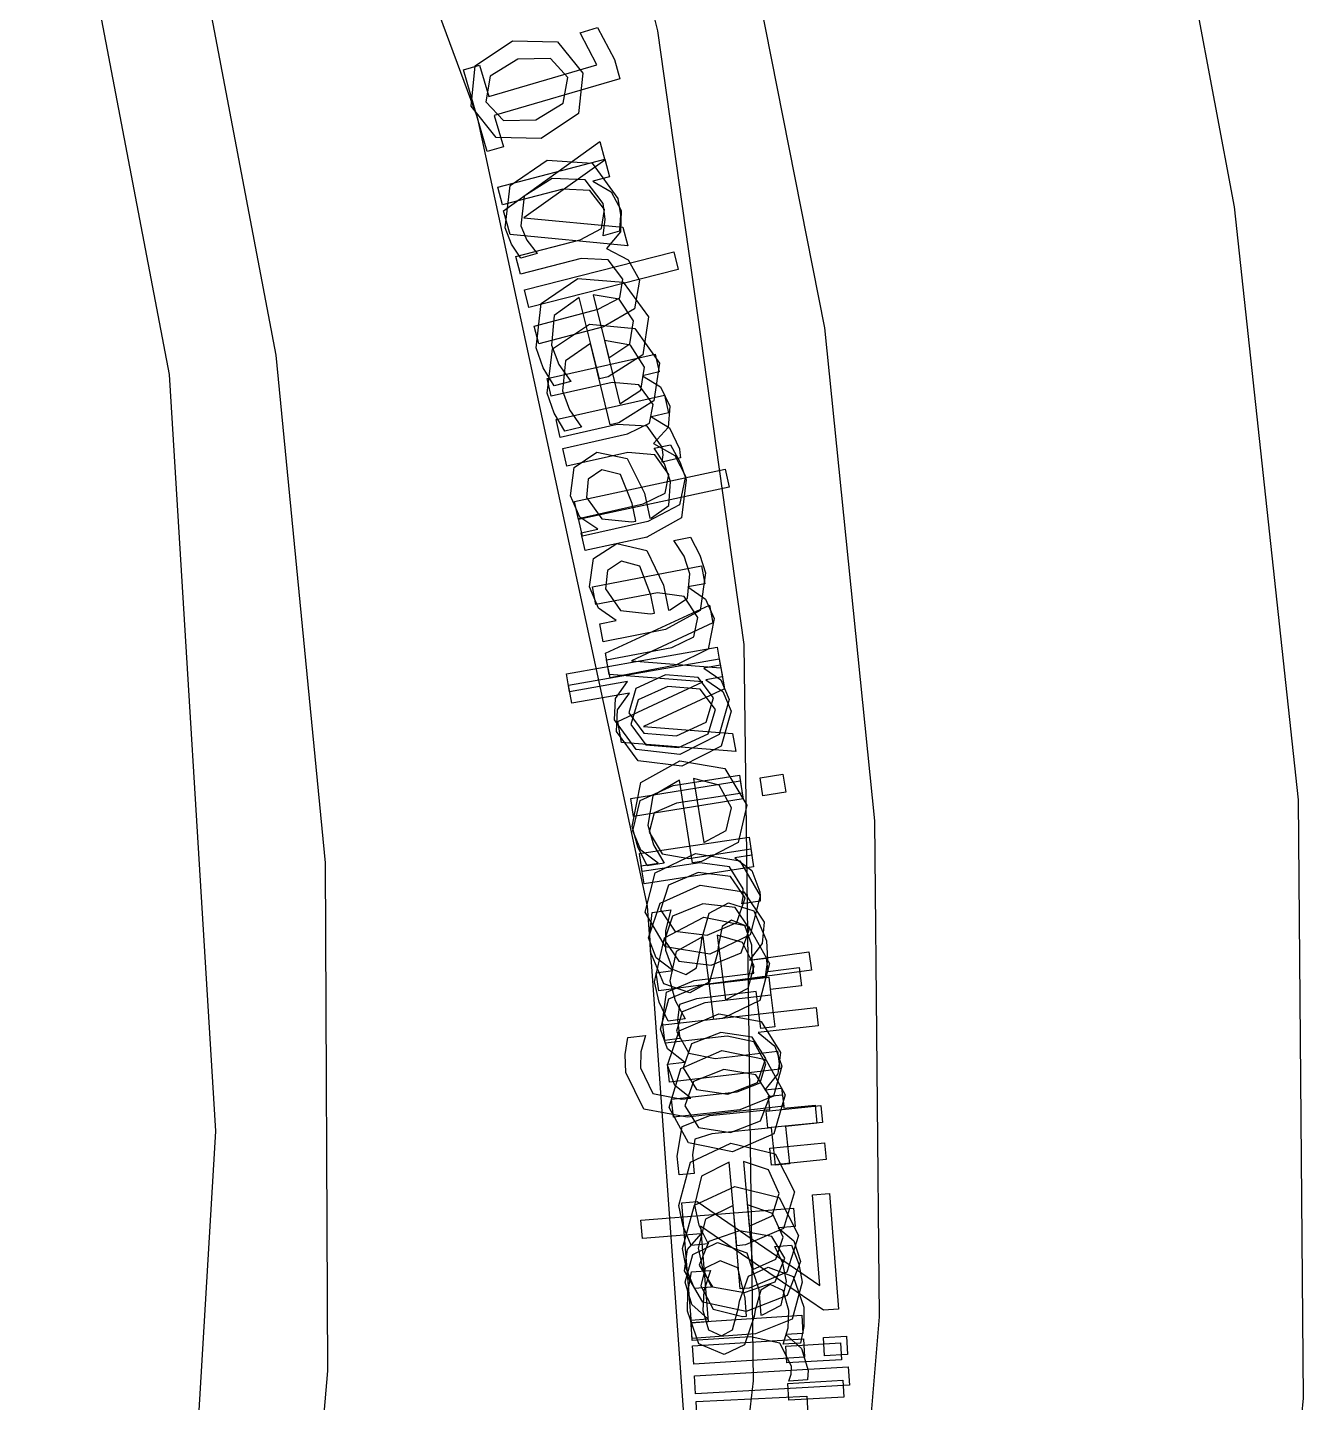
# Model space of a CAD drawing. Extents: x 0.6 to 75.4, y 0.2 to 29.1.
# Drawn here: x 39.76 to 44.77, y 14.28 to 19.69 of the extents above; entities that cross this region are included whole.
import ezdxf

# ---------------------------------------------------------------- set-up
doc = ezdxf.new("R2010")
doc.units = 0

msp = doc.modelspace()

# ---------------------------------------------------------------- linework, layer by layer
at = {"layer": '1mm wire'}
for p, q in [((41.927293, 19.666486), (41.995972, 19.68658)), ((41.993387, 19.540353), (41.927293, 19.666486)), ((41.995972, 19.68658), (42.061848, 19.561194)), ((42.061848, 19.561194), (42.083918, 19.485796)), ((41.46875, 19.520523), (41.5322, 19.5391)), ((41.562696, 19.199524), (41.46875, 19.520523)), ((41.5322, 19.5391), (41.568251, 19.415927)), ((41.568251, 19.415927), (41.993387, 19.540353)), ((42.083918, 19.485796), (41.5901, 19.34127)), ((41.5901, 19.34127), (41.626151, 19.218094)), ((41.626151, 19.218094), (41.562696, 19.199524)), ((41.603593, 19.059541), (42.024993, 19.169788)), ((42.024993, 19.169788), (42.043196, 19.100181)), ((42.043196, 19.100181), (41.977726, 19.08305)), ((41.977726, 19.08305), (42.04978, 19.041197)), ((41.621796, 18.989937), (41.603593, 19.059541)), ((41.85996, 19.052246), (41.621796, 18.989937)), ((41.965203, 19.046404), (41.85996, 19.052246)), ((42.023372, 18.971573), (41.965203, 19.046404)), ((42.04978, 19.041197), (42.088789, 18.967384)), ((42.011349, 18.897676), (42.023372, 18.971573)), ((42.088789, 18.967384), (42.085825, 18.883398)), ((41.927035, 18.852704), (42.011349, 18.897676)), ((42.085825, 18.883398), (42.030603, 18.817897)), ((41.674949, 18.786754), (41.927035, 18.852704)), ((42.0306, 18.8179), (42.115696, 18.773831)), ((42.030603, 18.817897), (42.0306, 18.8179)), ((41.693153, 18.717147), (41.674949, 18.786754)), ((41.93132, 18.779456), (41.693153, 18.717147)), ((42.036938, 18.773727), (41.93132, 18.779456)), ((42.094929, 18.698046), (42.036938, 18.773727)), ((42.115696, 18.773831), (42.16014, 18.694606)), ((42.082709, 18.6249), (42.094929, 18.698046)), ((42.16014, 18.694606), (42.140441, 18.580913)), ((41.998396, 18.579928), (42.082709, 18.6249)), ((41.74631, 18.513978), (41.998396, 18.579928)), ((42.140441, 18.580913), (42.018857, 18.510913)), ((41.764513, 18.444371), (41.74631, 18.513978)), ((42.018857, 18.510913), (41.764513, 18.444371)), ((41.797541, 18.308212), (42.222511, 18.40378)), ((42.222511, 18.40378), (42.238287, 18.333586)), ((42.238287, 18.333586), (42.172267, 18.318741)), ((42.172267, 18.318741), (42.242825, 18.274415)), ((41.813317, 18.238014), (41.797541, 18.308212)), ((42.053499, 18.292029), (41.813317, 18.238014)), ((42.158477, 18.282546), (42.053499, 18.292029)), ((42.214016, 18.205745), (42.158477, 18.282546)), ((42.242825, 18.274415), (42.279252, 18.199296)), ((42.199453, 18.132308), (42.214016, 18.205745)), ((42.279252, 18.199296), (42.273381, 18.115462)), ((42.113632, 18.090285), (42.199453, 18.132308)), ((42.273381, 18.115462), (42.215921, 18.051914)), ((41.859409, 18.033113), (42.113632, 18.090285)), ((42.215921, 18.051914), (42.2159, 18.0519)), ((42.2159, 18.0519), (42.299415, 18.004907)), ((41.875185, 17.962918), (41.859409, 18.033113)), ((42.11537, 18.016933), (41.875185, 17.962918)), ((42.220726, 18.007535), (42.11537, 18.016933)), ((42.276056, 17.929887), (42.220726, 18.007535)), ((42.299415, 18.004907), (42.341088, 17.924189)), ((42.261296, 17.857209), (42.276056, 17.929887)), ((42.341088, 17.924189), (42.317466, 17.811247)), ((42.175475, 17.815189), (42.261296, 17.857209)), ((41.921255, 17.758017), (42.175475, 17.815189)), ((42.317466, 17.811247), (42.193528, 17.745506)), ((41.937031, 17.687823), (41.921255, 17.758017)), ((42.193528, 17.745506), (41.937031, 17.687823)), ((42.026955, 17.228235), (42.4354, 17.4176)), ((42.4354, 17.4176), (42.4481, 17.347174)), ((42.4481, 17.347174), (42.129435, 17.198872)), ((42.041913, 17.145177), (42.026955, 17.228235)), ((42.129435, 17.198872), (42.479752, 17.171497)), ((42.409964, 17.115854), (42.041913, 17.145177)), ((42.479752, 17.171497), (42.49471, 17.088442)), ((42.075218, 16.960307), (42.409964, 17.115854)), ((42.49471, 17.088442), (42.176047, 16.94014)), ((42.090176, 16.877252), (42.075218, 16.960307)), ((42.176047, 16.94014), (42.526361, 16.912764)), ((42.526361, 16.912764), (42.539061, 16.842338)), ((42.539061, 16.842338), (42.090176, 16.877252)), ((42.634152, 16.739202), (42.723628, 16.753539)), ((42.723628, 16.753539), (42.734945, 16.682882)), ((42.126108, 16.657767), (42.5562, 16.7267)), ((42.5562, 16.7267), (42.567517, 16.656043)), ((42.645469, 16.668545), (42.634152, 16.739202)), ((42.137425, 16.587107), (42.126108, 16.657767)), ((42.567517, 16.656043), (42.137425, 16.587107)), ((42.734945, 16.682882), (42.645469, 16.668545)), ((42.160092, 16.441765), (42.590977, 16.505556)), ((42.590977, 16.505556), (42.601504, 16.434385)), ((42.170619, 16.370592), (42.160092, 16.441765)), ((42.601504, 16.434385), (42.534564, 16.424479)), ((42.534564, 16.424479), (42.601256, 16.374986)), ((42.397602, 16.404196), (42.170619, 16.370592)), ((42.514284, 16.388843), (42.397602, 16.404196)), ((42.567195, 16.302319), (42.514284, 16.388843)), ((42.601256, 16.374986), (42.633364, 16.29089)), ((42.5622, 16.2434), (42.568324, 16.27103)), ((42.568324, 16.27103), (42.567195, 16.302319)), ((42.633364, 16.29089), (42.634493, 16.274549)), ((42.634493, 16.274549), (42.634705, 16.254539)), ((42.634705, 16.254539), (42.5622, 16.2434)), ((42.258258, 16.109539), (42.413187, 16.190862)), ((42.413187, 16.190862), (42.58876, 16.155646)), ((42.58876, 16.155646), (42.671344, 16.009116)), ((42.219405, 15.937807), (42.258258, 16.109539)), ((42.410069, 16.115158), (42.303942, 16.056651)), ((42.452489, 15.788884), (42.410069, 16.115158)), ((42.565333, 16.091421), (42.465531, 16.120016)), ((42.465531, 16.120016), (42.498799, 15.867068)), ((42.303942, 16.056651), (42.280094, 15.941386)), ((42.611273, 16.000523), (42.565333, 16.091421)), ((42.587482, 15.911936), (42.611273, 16.000523)), ((42.671344, 16.009116), (42.632939, 15.864113)), ((42.238455, 15.857535), (42.219405, 15.937807)), ((42.280094, 15.941386), (42.300414, 15.863628)), ((42.498799, 15.867068), (42.587482, 15.911936)), ((42.273318, 15.782456), (42.238455, 15.857535)), ((42.300414, 15.863628), (42.340424, 15.791176)), ((42.632939, 15.864113), (42.487219, 15.7934)), ((42.340424, 15.791176), (42.273318, 15.782456)), ((42.4872, 15.7934), (42.452489, 15.788884)), ((42.487219, 15.7934), (42.4872, 15.7934)), ((42.65757, 15.429268), (42.872352, 15.450689)), ((42.664118, 15.363479), (42.65757, 15.429268)), ((42.872352, 15.450689), (42.8789, 15.3849)), ((42.8789, 15.3849), (42.664118, 15.363479)), ((42.672164, 15.282984), (42.886946, 15.304405)), ((42.886946, 15.304405), (42.893491, 15.238616)), ((42.678712, 15.217195), (42.672164, 15.282984)), ((42.893491, 15.238616), (42.678712, 15.217195)), ((42.327066, 15.069093), (42.386773, 15.073834)), ((42.386773, 15.073834), (42.869025, 14.743812)), ((42.840692, 15.100879), (42.9066, 15.1061)), ((42.869025, 14.743812), (42.840692, 15.100879)), ((42.9066, 15.1061), (42.942685, 14.651336)), ((42.364567, 14.596495), (42.327066, 15.069093)), ((42.882981, 14.646595), (42.400726, 14.976617)), ((42.400726, 14.976617), (42.430475, 14.601716)), ((42.942685, 14.651336), (42.882981, 14.646595)), ((42.430475, 14.601716), (42.364567, 14.596495)), ((42.735134, 14.505772), (42.950605, 14.5185)), ((42.739029, 14.439772), (42.735134, 14.505772)), ((42.950605, 14.5185), (42.9545, 14.4525)), ((42.9545, 14.4525), (42.739029, 14.439772)), ((42.743799, 14.359017), (42.95927, 14.371745)), ((42.95927, 14.371745), (42.963164, 14.305745)), ((42.747693, 14.293017), (42.743799, 14.359017)), ((42.963164, 14.305745), (42.747693, 14.293017))]:
    msp.add_line(p, q, dxfattribs=at)
at = {"layer": 'all text'}
for p, q in [((40.416727, 22.313333), (41.523248, 19.334174)), ((41.523248, 19.334174), (42.190375, 16.234904)), ((42.190375, 16.234904), (42.416324, 13.088508))]:
    msp.add_line(p, q, dxfattribs=at)
at = {"layer": 'clean edges'}
for p, q in [((41.652053, 19.06664), (41.797945, 19.166194)), ((41.797945, 19.166194), (41.974989, 19.15372)), ((41.974989, 19.15372), (42.075917, 19.014649)), ((41.817686, 19.093383), (41.708006, 19.023784)), ((41.947124, 19.088557), (41.817686, 19.093383)), ((42.018187, 18.995794), (41.947124, 19.088557)), ((41.633257, 18.899567), (41.652053, 19.06664)), ((41.708006, 19.023784), (41.693867, 18.907938)), ((42.026005, 18.934244), (42.018187, 18.995794)), ((42.075917, 19.014649), (42.086048, 18.950506)), ((42.017933, 18.868802), (42.026005, 18.934244)), ((42.086048, 18.950506), (42.082492, 18.886283)), ((41.65781, 18.835706), (41.633257, 18.899567)), ((41.693867, 18.907938), (41.717799, 18.850763)), ((42.0825, 18.8863), (42.017933, 18.868802)), ((42.082492, 18.886283), (42.0825, 18.8863)), ((41.694349, 18.781136), (41.65781, 18.835706)), ((41.708827, 18.656136), (42.2952, 18.8057)), ((41.717799, 18.850763), (41.758165, 18.798436)), ((42.2952, 18.8057), (42.312895, 18.736361)), ((41.758165, 18.798436), (41.694349, 18.781136)), ((42.312895, 18.736361), (41.726522, 18.586797)), ((41.726522, 18.586797), (41.708827, 18.656136)), ((41.818283, 18.42432), (41.963879, 18.521367)), ((41.963879, 18.521367), (42.142167, 18.50466)), ((42.142167, 18.50466), (42.239593, 18.367551)), ((41.797568, 18.249472), (41.818283, 18.42432)), ((41.968713, 18.445765), (41.869272, 18.376502)), ((42.044953, 18.1257), (41.968713, 18.445765)), ((42.125578, 18.438349), (42.023335, 18.456383)), ((42.023335, 18.456383), (42.082838, 18.208278)), ((42.18075, 18.352742), (42.125578, 18.438349)), ((41.869272, 18.376502), (41.857588, 18.25938)), ((42.166356, 18.262155), (42.18075, 18.352742)), ((42.239593, 18.367551), (42.216536, 18.219331)), ((42.082838, 18.208278), (42.166356, 18.262155)), ((41.824915, 18.171626), (41.797568, 18.249472)), ((41.857588, 18.25938), (41.885898, 18.184165)), ((42.216536, 18.219331), (42.078989, 18.133795)), ((41.867421, 18.100594), (41.824915, 18.171626)), ((41.885898, 18.184165), (41.933249, 18.116285)), ((41.933249, 18.116285), (41.867421, 18.100594)), ((42.079, 18.1338), (42.044953, 18.1257)), ((42.078989, 18.133795), (42.079, 18.1338)), ((42.218146, 18.033497), (42.282781, 18.04741)), ((42.282781, 18.04741), (42.320875, 17.977637)), ((41.903398, 17.95824), (41.993604, 18.017839)), ((41.993604, 18.017839), (42.112273, 17.993258)), ((42.112273, 17.993258), (42.179713, 17.857399)), ((42.258704, 17.97261), (42.218146, 18.033497)), ((41.889315, 17.846209), (41.903398, 17.95824)), ((42.013224, 17.948866), (41.959151, 17.911765)), ((42.086419, 17.930409), (42.013224, 17.948866)), ((42.282749, 17.903395), (42.258704, 17.97261)), ((42.320875, 17.977637), (42.343622, 17.908938)), ((41.959151, 17.911765), (41.951897, 17.840185)), ((42.1311, 17.8171), (42.086419, 17.930409)), ((42.275299, 17.808699), (42.282749, 17.903395)), ((42.343622, 17.908938), (42.325419, 17.760611)), ((41.92639, 17.762691), (41.889315, 17.846209)), ((41.951897, 17.840185), (42.013013, 17.755874)), ((42.179713, 17.857399), (42.200823, 17.759307)), ((42.146083, 17.747521), (42.1311, 17.8171)), ((42.207653, 17.760718), (42.275299, 17.808699)), ((41.996649, 17.715356), (41.92639, 17.762691)), ((42.013013, 17.755874), (42.130505, 17.744162)), ((42.130505, 17.744162), (42.146083, 17.747521)), ((42.325419, 17.760611), (42.190003, 17.68372)), ((42.200823, 17.759307), (42.207653, 17.760718)), ((41.932015, 17.701443), (41.996649, 17.715356)), ((41.947086, 17.631486), (41.932015, 17.701443)), ((42.190034, 17.683787), (41.947086, 17.631486)), ((42.190003, 17.68372), (42.190034, 17.683787)), ((41.976041, 17.489793), (42.403785, 17.572049)), ((42.403785, 17.572049), (42.41736, 17.501395)), ((41.989616, 17.419139), (41.976041, 17.489793)), ((42.231367, 17.465629), (41.989616, 17.419139)), ((42.336599, 17.4518), (42.231367, 17.465629)), ((42.39014, 17.369027), (42.336599, 17.4518)), ((42.41736, 17.501395), (42.350905, 17.48861)), ((42.350905, 17.48861), (42.41996, 17.440506)), ((42.41996, 17.440506), (42.454258, 17.365121)), ((42.37363, 17.29219), (42.39014, 17.369027)), ((42.454258, 17.365121), (42.429874, 17.244787)), ((42.287287, 17.25103), (42.37363, 17.29219)), ((42.031405, 17.201825), (42.287287, 17.25103)), ((42.429874, 17.244787), (42.303094, 17.1812)), ((42.044923, 17.131552), (42.031405, 17.201825)), ((42.3031, 17.1812), (42.044923, 17.131552)), ((42.303094, 17.1812), (42.3031, 17.1812)), ((42.166374, 16.720035), (42.319014, 16.805579)), ((42.319014, 16.805579), (42.495487, 16.775193)), ((42.495487, 16.775193), (42.582058, 16.630986)), ((42.132247, 16.547304), (42.166374, 16.720035)), ((42.317969, 16.729812), (42.213488, 16.668414)), ((42.369325, 16.404825), (42.317969, 16.729812)), ((42.473806, 16.710353), (42.373256, 16.736204)), ((42.373256, 16.736204), (42.413467, 16.484262)), ((42.522222, 16.62075), (42.473806, 16.710353)), ((42.213488, 16.668414), (42.192829, 16.552539)), ((42.500886, 16.531543), (42.522222, 16.62075)), ((42.582058, 16.630986), (42.547647, 16.484984)), ((42.153499, 16.467585), (42.132247, 16.547304)), ((42.192829, 16.552539), (42.215266, 16.475369)), ((42.547647, 16.484984), (42.403923, 16.410296)), ((42.413467, 16.484262), (42.500886, 16.531543)), ((42.190408, 16.393488), (42.153499, 16.467585)), ((42.215266, 16.475369), (42.257249, 16.404043)), ((42.257249, 16.404043), (42.190408, 16.393488)), ((42.4039, 16.4103), (42.369325, 16.404825)), ((42.403923, 16.410296), (42.4039, 16.4103)), ((42.241597, 16.246046), (42.399142, 16.317242)), ((42.399142, 16.317242), (42.569951, 16.290544)), ((42.569951, 16.290544), (42.649673, 16.171441)), ((42.196455, 16.110021), (42.241597, 16.246046)), ((42.409061, 16.244017), (42.290457, 16.195368)), ((42.40906, 16.244009), (42.409061, 16.244017)), ((42.53595, 16.228628), (42.40906, 16.244009)), ((42.592668, 16.146047), (42.53595, 16.228628)), ((42.290457, 16.195368), (42.258151, 16.100719)), ((42.649673, 16.171441), (42.641855, 16.08718)), ((42.226026, 16.030826), (42.196455, 16.110021)), ((42.258151, 16.100719), (42.314485, 16.018087)), ((42.559975, 16.05135), (42.592668, 16.146047)), ((42.441809, 16.002367), (42.559975, 16.05135)), ((42.641855, 16.08718), (42.592497, 16.022797)), ((42.5925, 16.0228), (42.826044, 16.054454)), ((42.826044, 16.054454), (42.835668, 15.983543)), ((42.291127, 15.981957), (42.226026, 16.030826)), ((42.314485, 16.018087), (42.441809, 16.002367)), ((42.592497, 16.022797), (42.5925, 16.0228)), ((42.226382, 15.97318), (42.291127, 15.981957)), ((42.236006, 15.902269), (42.226382, 15.97318)), ((42.835668, 15.983543), (42.236006, 15.902269)), ((42.316675, 15.745003), (42.471948, 15.811836)), ((42.471948, 15.811836), (42.638597, 15.781327)), ((42.638597, 15.781327), (42.713747, 15.659867)), ((42.114598, 15.718678), (42.183777, 15.726467)), ((42.183777, 15.726467), (42.16563, 15.661802)), ((42.270478, 15.60985), (42.316675, 15.745003)), ((42.480358, 15.738416), (42.364517, 15.693252)), ((42.603734, 15.720241), (42.480358, 15.738416)), ((42.10489, 15.65222), (42.114598, 15.718678)), ((42.364517, 15.693252), (42.332079, 15.599184)), ((42.656321, 15.635763), (42.603734, 15.720241)), ((42.107148, 15.580843), (42.10489, 15.65222)), ((42.16563, 15.661802), (42.164501, 15.598666)), ((42.623882, 15.541696), (42.656321, 15.635763)), ((42.713747, 15.659867), (42.704095, 15.575415)), ((42.178214, 15.436613), (42.107148, 15.580843)), ((42.164501, 15.598666), (42.213032, 15.498076)), ((42.298703, 15.52967), (42.270478, 15.60985)), ((42.332079, 15.599184), (42.384662, 15.51471)), ((42.704095, 15.575415), (42.653264, 15.512539)), ((42.362265, 15.479703), (42.298703, 15.52967)), ((42.384662, 15.51471), (42.5077, 15.496111)), ((42.5077, 15.4961), (42.623882, 15.541696)), ((42.653264, 15.512539), (42.718963, 15.519962)), ((42.718963, 15.519962), (42.726978, 15.448853)), ((42.213032, 15.498076), (42.327098, 15.475724)), ((42.327098, 15.475724), (42.362265, 15.479703)), ((42.5077, 15.496111), (42.5077, 15.4961)), ((42.347999, 15.406068), (42.178214, 15.436613)), ((42.726978, 15.448853), (42.347999, 15.406068)), ((42.361036, 15.228421), (42.519015, 15.303653)), ((42.519015, 15.303653), (42.693081, 15.261627)), ((42.693081, 15.261627), (42.769899, 15.111993)), ((42.315528, 15.058334), (42.361036, 15.228421)), ((42.512956, 15.228116), (42.404631, 15.173786)), ((42.54264, 14.900439), (42.512956, 15.228116)), ((42.667156, 15.198353), (42.568542, 15.230814)), ((42.568542, 15.230814), (42.59195, 14.97676)), ((42.709521, 15.105736), (42.667156, 15.198353)), ((42.404631, 15.173786), (42.376321, 15.059537)), ((42.682315, 15.01814), (42.709521, 15.105736)), ((42.769899, 15.111993), (42.725875, 14.968596)), ((42.331445, 14.977382), (42.315528, 15.058334)), ((42.376321, 15.059537), (42.393593, 14.981048)), ((42.363359, 14.900998), (42.331445, 14.977382)), ((42.393593, 14.981048), (42.430753, 14.907094)), ((42.725875, 14.968596), (42.577514, 14.903609)), ((42.59195, 14.97676), (42.682315, 15.01814)), ((42.430753, 14.907094), (42.363359, 14.900998)), ((42.5775, 14.9036), (42.54264, 14.900439)), ((42.577514, 14.903609), (42.5775, 14.9036)), ((42.365261, 14.798121), (42.438971, 14.803314)), ((42.438971, 14.803314), (42.41343, 14.723152)), ((42.589066, 14.781123), (42.666519, 14.816209)), ((42.666519, 14.816209), (42.764238, 14.779424)), ((42.350698, 14.717169), (42.365261, 14.798121)), ((42.553139, 14.682295), (42.589066, 14.781123)), ((42.764238, 14.779424), (42.806292, 14.658404)), ((42.348722, 14.643743), (42.350698, 14.717169)), ((42.41343, 14.723152), (42.408689, 14.646402)), ((42.636527, 14.725624), (42.615134, 14.647313)), ((42.67437, 14.747383), (42.636527, 14.725624)), ((42.725111, 14.724439), (42.67437, 14.747383)), ((42.747039, 14.645668), (42.725111, 14.724439)), ((42.393291, 14.514714), (42.348722, 14.643743)), ((42.408689, 14.646402), (42.43121, 14.570013)), ((42.525227, 14.569222), (42.549075, 14.657064)), ((42.549075, 14.657064), (42.553139, 14.682295)), ((42.615134, 14.647313), (42.611437, 14.622477)), ((42.744048, 14.577618), (42.747039, 14.645668)), ((42.806292, 14.658404), (42.805727, 14.583508)), ((42.611437, 14.622477), (42.572869, 14.511375)), ((42.43121, 14.570013), (42.482005, 14.546306)), ((42.482005, 14.546306), (42.525227, 14.569222)), ((42.725195, 14.51313), (42.744048, 14.577618)), ((42.805727, 14.583508), (42.792802, 14.51788)), ((42.4925, 14.473357), (42.393291, 14.514714)), ((42.572869, 14.511375), (42.4925, 14.473357)), ((42.7927, 14.5179), (42.725195, 14.51313)), ((42.792802, 14.51788), (42.7927, 14.5179))]:
    msp.add_line(p, q, dxfattribs=at)
at = {"layer": 'Layer 1'}
for p, q in [((42.23201, 19.673626), (41.662328, 22.040842)), ((40.314292, 18.323195), (39.756708, 21.252324)), ((44.497933, 18.982338), (44.185357, 20.649082)), ((40.356845, 20.371355), (40.731903, 18.399939)), ((42.510503, 20.416223), (42.887383, 18.507035)), ((42.571766, 17.262812), (42.23201, 19.673626)), ((44.7492, 16.652443), (44.497933, 18.982338)), ((42.887383, 18.507035), (43.08387, 16.569485)), ((40.731903, 18.399939), (40.925847, 16.405328)), ((40.496251, 15.350304), (40.314292, 18.323195)), ((42.608124, 14.369498), (42.571766, 17.262812)), ((44.768659, 14.301099), (44.7492, 16.652443)), ((43.08387, 16.569485), (43.10149, 14.620788)), ((40.925847, 16.405328), (40.93552, 14.408599)), ((40.384642, 13.460983), (40.496251, 15.350304)), ((43.10149, 14.620788), (42.941769, 12.678159)), ((40.93552, 14.408599), (40.757765, 12.430826)), ((42.272484, 11.517122), (42.608124, 14.369498)), ((44.544571, 11.960632), (44.768659, 14.301099))]:
    msp.add_line(p, q, dxfattribs=at)
at = {"layer": 'overlap outer'}
for p, q in [((41.515616, 19.536352), (41.661962, 19.63437)), ((41.661962, 19.63437), (41.838066, 19.630871)), ((41.838066, 19.630871), (41.937642, 19.506865)), ((41.683166, 19.561899), (41.574158, 19.495495)), ((41.810507, 19.564439), (41.683166, 19.561899)), ((41.8794, 19.4898), (41.810507, 19.564439)), ((41.498739, 19.378212), (41.515616, 19.536352)), ((41.93762, 19.506874), (41.920658, 19.349106)), ((41.937642, 19.506865), (41.93762, 19.506874)), ((41.574158, 19.495495), (41.556942, 19.39521)), ((41.861216, 19.390043), (41.879391, 19.4898)), ((41.879391, 19.4898), (41.8794, 19.4898)), ((41.556942, 19.39521), (41.625725, 19.320944)), ((41.598205, 19.254582), (41.498739, 19.378212)), ((41.753066, 19.323484), (41.861216, 19.390043)), ((41.920658, 19.349106), (41.774419, 19.250715)), ((41.625725, 19.320944), (41.753066, 19.323484)), ((41.774419, 19.250715), (41.598205, 19.254582)), ((41.626598, 18.967112), (42.0046, 19.2383)), ((42.0046, 19.2383), (42.024356, 19.165083)), ((42.024356, 19.165083), (41.706868, 18.938416)), ((41.651941, 18.873242), (41.626598, 18.967112)), ((41.706868, 18.938416), (42.095284, 18.902247)), ((42.115039, 18.829027), (41.651941, 18.873242)), ((42.095284, 18.902247), (42.115039, 18.829027)), ((41.773815, 18.602869), (41.918609, 18.701111)), ((41.918609, 18.701111), (42.09703, 18.685871)), ((42.09703, 18.685871), (42.195577, 18.549563)), ((41.75454, 18.427857), (41.773815, 18.602869)), ((41.924056, 18.625548), (41.825186, 18.55547)), ((42.002918, 18.306118), (41.924056, 18.625548)), ((42.081003, 18.619418), (41.978616, 18.636606)), ((41.978616, 18.636606), (42.040146, 18.389007)), ((42.136877, 18.534266), (42.081003, 18.619418)), ((41.825186, 18.55547), (41.814461, 18.438255)), ((42.123218, 18.443566), (42.136877, 18.534266)), ((42.195577, 18.549563), (42.173733, 18.401159)), ((41.782508, 18.350241), (41.75454, 18.427857)), ((41.814461, 18.438255), (41.843386, 18.363277)), ((42.040146, 18.389007), (42.123218, 18.443566)), ((42.173733, 18.401159), (42.036895, 18.3145)), ((41.825598, 18.279558), (41.782508, 18.350241)), ((41.843386, 18.363277), (41.891296, 18.295786)), ((41.891296, 18.295786), (41.825598, 18.279558)), ((42.0369, 18.3145), (42.002918, 18.306118)), ((42.036895, 18.3145), (42.0369, 18.3145)), ((41.833559, 18.146126), (42.258281, 18.242795)), ((42.258281, 18.242795), (42.274254, 18.172641)), ((42.274254, 18.172641), (42.208271, 18.157626)), ((42.208271, 18.157626), (42.278564, 18.113399)), ((41.849532, 18.075971), (41.833559, 18.146126)), ((42.073269, 18.126895), (41.849532, 18.075971)), ((42.190783, 18.120545), (42.073269, 18.126895)), ((42.25018, 18.038337), (42.190783, 18.120545)), ((42.278564, 18.113399), (42.317031, 18.032012)), ((42.2497, 17.9792), (42.253679, 18.007225)), ((42.321264, 17.99586), (42.2497, 17.9792)), ((42.253679, 18.007225), (42.25018, 18.038337)), ((42.317031, 18.032012), (42.319571, 18.015813)), ((42.319571, 18.015813), (42.321264, 17.99586)), ((41.905647, 17.823921), (42.4973, 17.951)), ((42.4973, 17.951), (42.512342, 17.881037)), ((42.512342, 17.881037), (41.920689, 17.753955)), ((41.920689, 17.753955), (41.905647, 17.823921)), ((42.295894, 17.670979), (42.360746, 17.683848)), ((42.335459, 17.60944), (42.295894, 17.670979)), ((42.360746, 17.683848), (42.397703, 17.613467)), ((41.979926, 17.600722), (42.071087, 17.658851)), ((42.071087, 17.658851), (42.189344, 17.632351)), ((42.189344, 17.632351), (42.254568, 17.495417)), ((42.397703, 17.613467), (42.419321, 17.544408)), ((41.964037, 17.488934), (41.979926, 17.600722)), ((42.089581, 17.589564), (42.034911, 17.553346)), ((42.162464, 17.569921), (42.089581, 17.589564)), ((42.2053, 17.4559), (42.162464, 17.569921)), ((42.358375, 17.539844), (42.335459, 17.60944)), ((42.034911, 17.553346), (42.026473, 17.48189)), ((42.349372, 17.44528), (42.358375, 17.539844)), ((42.419321, 17.544408), (42.398719, 17.396397)), ((41.999752, 17.404823), (41.964037, 17.488934)), ((42.026473, 17.48189), (42.086211, 17.3966)), ((42.219132, 17.386101), (42.2053, 17.4559)), ((42.254568, 17.495417), (42.274098, 17.396995)), ((42.069236, 17.356357), (41.999752, 17.404823)), ((42.086211, 17.3966), (42.203497, 17.382997)), ((42.398719, 17.396397), (42.262073, 17.321712)), ((42.274098, 17.396995), (42.280956, 17.398406)), ((42.280956, 17.398406), (42.349372, 17.44528)), ((42.004384, 17.343488), (42.069236, 17.356357)), ((42.018297, 17.273297), (42.004384, 17.343488)), ((42.203497, 17.382997), (42.219132, 17.386101)), ((42.262063, 17.321647), (42.018297, 17.273297)), ((42.262073, 17.321712), (42.262063, 17.321647)), ((41.881821, 17.10252), (42.474024, 17.206479)), ((42.474024, 17.206479), (42.48647, 17.135616)), ((42.48647, 17.135616), (42.421353, 17.124186)), ((41.894267, 17.031657), (41.881821, 17.10252)), ((42.271575, 17.097895), (42.154961, 17.044651)), ((42.398967, 17.087481), (42.271575, 17.097895)), ((42.458869, 17.00718), (42.398967, 17.087481)), ((42.421353, 17.124186), (42.487861, 17.078212)), ((42.487861, 17.078212), (42.520887, 17.000299)), ((42.1218, 17.0716), (41.894267, 17.031657)), ((42.074535, 17.005647), (42.121793, 17.071593)), ((42.121793, 17.071593), (42.1218, 17.0716)), ((42.154961, 17.044651), (42.126378, 16.948814)), ((42.070415, 16.921211), (42.074535, 17.005647)), ((42.429834, 16.911659), (42.458869, 17.00718)), ((42.520887, 17.000299), (42.481091, 16.862614)), ((42.154726, 16.805314), (42.070415, 16.921211)), ((42.126378, 16.948814), (42.185828, 16.868826)), ((42.313669, 16.858099), (42.429834, 16.911659)), ((42.185828, 16.868826), (42.313669, 16.858102)), ((42.313669, 16.858102), (42.313669, 16.858099)), ((42.481091, 16.862614), (42.326515, 16.784938)), ((42.326515, 16.784938), (42.154726, 16.805314)), ((42.221795, 16.365361), (42.380734, 16.441276)), ((42.380734, 16.441276), (42.554498, 16.41245)), ((42.554498, 16.41245), (42.635171, 16.275395)), ((42.182323, 16.211299), (42.221795, 16.365361)), ((42.27387, 16.316565), (42.242397, 16.219806)), ((42.391308, 16.366575), (42.27387, 16.316565)), ((42.517679, 16.350686), (42.391308, 16.366575)), ((42.5751, 16.2669), (42.517679, 16.350686)), ((42.542746, 16.170803), (42.5751, 16.2669)), ((42.5751, 16.2669), (42.5751, 16.2669)), ((42.635171, 16.275395), (42.595649, 16.121719)), ((42.635171, 16.275395), (42.635171, 16.275395)), ((42.262943, 16.07463), (42.182323, 16.211299)), ((42.242397, 16.219806), (42.299764, 16.136406)), ((42.426135, 16.120517), (42.542746, 16.170803)), ((42.299764, 16.136406), (42.426135, 16.120517)), ((42.595649, 16.121719), (42.436764, 16.04542)), ((42.436764, 16.04542), (42.262943, 16.07463)), ((42.4065, 15.9249), (42.668329, 15.956119)), ((42.668329, 15.956119), (42.676796, 15.885061)), ((42.27554, 15.870129), (42.406483, 15.924908)), ((42.406483, 15.924908), (42.4065, 15.9249)), ((42.676796, 15.885061), (42.417671, 15.854167)), ((42.24269, 15.751455), (42.27554, 15.870129)), ((42.417671, 15.854167), (42.328229, 15.819219)), ((42.328229, 15.819219), (42.306272, 15.743753)), ((42.27105, 15.674544), (42.24269, 15.751455)), ((42.306272, 15.743753), (42.353781, 15.657376)), ((42.336932, 15.6213), (42.27105, 15.674544)), ((42.270511, 15.613369), (42.336932, 15.6213)), ((42.278978, 15.542311), (42.270511, 15.613369)), ((42.353781, 15.657376), (42.457805, 15.635701)), ((42.457805, 15.635701), (42.703028, 15.66494)), ((42.703028, 15.66494), (42.711495, 15.593882)), ((42.711495, 15.593882), (42.278978, 15.542311)), ((42.666802, 15.487319), (42.722135, 15.492907)), ((42.67208, 15.435082), (42.666802, 15.487319)), ((42.722135, 15.492907), (42.727412, 15.440667)), ((42.727412, 15.440667), (42.850461, 15.453085)), ((42.850461, 15.453085), (42.8577, 15.3815)), ((42.327769, 15.368675), (42.436817, 15.411347)), ((42.436817, 15.411347), (42.67208, 15.435082)), ((42.308691, 15.251827), (42.327769, 15.368675)), ((42.679319, 15.363494), (42.444056, 15.339759)), ((42.694135, 15.216843), (42.679319, 15.363494)), ((42.8577, 15.3815), (42.734651, 15.369082)), ((42.734651, 15.369082), (42.749468, 15.222431)), ((42.377398, 15.318564), (42.368282, 15.257839)), ((42.444056, 15.339759), (42.377398, 15.318564)), ((42.316085, 15.178695), (42.308691, 15.251827)), ((42.368282, 15.257839), (42.375676, 15.184707)), ((42.375676, 15.184707), (42.316085, 15.178695)), ((42.749468, 15.222431), (42.694135, 15.216843)), ((42.376654, 15.059626), (42.535189, 15.133669)), ((42.535189, 15.133669), (42.708939, 15.090343)), ((42.708939, 15.090343), (42.784634, 14.940139)), ((42.329873, 14.889884), (42.376654, 15.059626)), ((42.528583, 15.058184), (42.419857, 15.004664)), ((42.555817, 14.730293), (42.528583, 15.058184)), ((42.682572, 15.027275), (42.584203, 15.060473)), ((42.584203, 15.060473), (42.605714, 14.806253)), ((42.724242, 14.934343), (42.682572, 15.027275)), ((42.419857, 15.004664), (42.390692, 14.890632)), ((42.696387, 14.846955), (42.724242, 14.934343)), ((42.784634, 14.940139), (42.739538, 14.797075)), ((42.345198, 14.808813), (42.329873, 14.889884)), ((42.390692, 14.890632), (42.407372, 14.812013)), ((42.376539, 14.732195), (42.345198, 14.808813)), ((42.407372, 14.812013), (42.443976, 14.737783)), ((42.605714, 14.806253), (42.696387, 14.846955)), ((42.739538, 14.797075), (42.590694, 14.733199)), ((42.443976, 14.737783), (42.376539, 14.732195)), ((42.5907, 14.7332), (42.555817, 14.730293)), ((42.590694, 14.733199), (42.5907, 14.7332)), ((42.36321, 14.599136), (42.79788, 14.62733)), ((42.367866, 14.527336), (42.36321, 14.599136)), ((42.79788, 14.62733), (42.802536, 14.55553)), ((42.596841, 14.542181), (42.367866, 14.527336)), ((42.711866, 14.517289), (42.596841, 14.542181)), ((42.802536, 14.55553), (42.735009, 14.551156)), ((42.735009, 14.551156), (42.797411, 14.496354)), ((42.757493, 14.42671), (42.711866, 14.517289)), ((42.797411, 14.496354), (42.822501, 14.409901)), ((42.756082, 14.395437), (42.757493, 14.42671)), ((42.7477, 14.3684), (42.756082, 14.395437)), ((42.820982, 14.373551), (42.7477, 14.3684)), ((42.822393, 14.393532), (42.820982, 14.373551)), ((42.822501, 14.409901), (42.822393, 14.393532))]:
    msp.add_line(p, q, dxfattribs=at)
at = {"layer": 'push pins halfway'}
for p, q in [((41.873459, 17.147332), (42.465451, 17.252496)), ((42.465451, 17.252496), (42.478038, 17.181655)), ((42.478038, 17.181655), (42.412941, 17.170084)), ((41.886046, 17.076494), (41.873459, 17.147332)), ((42.263222, 17.143506), (42.146715, 17.090025)), ((42.390634, 17.133346), (42.263222, 17.143506)), ((42.450699, 17.053166), (42.390634, 17.133346)), ((42.412941, 17.170084), (42.479545, 17.124246)), ((42.1135, 17.1169), (41.886046, 17.076494)), ((42.066369, 17.050851), (42.113492, 17.116894)), ((42.113492, 17.116894), (42.1135, 17.1169)), ((42.146715, 17.090025), (42.118326, 16.994131)), ((42.479545, 17.124246), (42.512729, 17.046401)), ((42.062418, 16.966407), (42.066369, 17.050851)), ((42.421856, 16.957586), (42.450699, 17.053166)), ((42.512729, 17.046401), (42.473212, 16.908634)), ((42.146966, 16.850682), (42.062418, 16.966407)), ((42.118326, 16.994131), (42.177937, 16.914265)), ((42.177937, 16.914265), (42.305803, 16.903795)), ((42.305803, 16.903789), (42.421856, 16.957586)), ((42.305803, 16.903795), (42.305803, 16.903789)), ((42.473212, 16.908634), (42.318794, 16.830644)), ((42.318794, 16.830644), (42.146966, 16.850682)), ((42.2926, 16.7091), (42.553187, 16.749401)), ((42.553187, 16.749401), (42.564109, 16.678682)), ((42.163603, 16.649805), (42.292562, 16.709103)), ((42.292562, 16.709103), (42.2926, 16.7091)), ((42.134898, 16.530058), (42.163603, 16.649805)), ((42.564109, 16.678682), (42.306215, 16.638799)), ((42.218043, 16.600761), (42.198739, 16.524578)), ((42.306215, 16.638799), (42.218043, 16.600761)), ((42.165917, 16.454183), (42.134898, 16.530058)), ((42.198739, 16.524578), (42.24922, 16.439905)), ((42.233608, 16.403259), (42.165917, 16.454183)), ((42.24922, 16.439905), (42.353936, 16.421871)), ((42.353936, 16.421871), (42.597996, 16.459616)), ((42.597996, 16.459616), (42.608918, 16.388897)), ((42.167503, 16.393042), (42.233608, 16.403259)), ((42.178453, 16.322323), (42.167503, 16.393042)), ((42.608918, 16.388897), (42.178453, 16.322323)), ((42.200845, 16.128339), (42.210299, 16.210045)), ((42.210299, 16.210045), (42.283538, 16.219866)), ((42.283538, 16.219866), (42.263077, 16.138256)), ((42.434824, 16.207158), (42.509923, 16.247033)), ((42.509923, 16.247033), (42.609759, 16.216454)), ((42.609759, 16.216454), (42.659323, 16.098313)), ((42.40517, 16.106269), (42.434824, 16.207158)), ((42.485883, 16.15471), (42.469458, 16.075211)), ((42.522287, 16.178812), (42.485883, 16.15471)), ((42.574365, 16.159113), (42.522287, 16.178812)), ((42.601176, 16.081874), (42.574365, 16.159113)), ((42.203667, 16.054941), (42.200845, 16.128339)), ((42.263077, 16.138256), (42.263173, 16.061362)), ((42.40263, 16.080813), (42.40517, 16.106269)), ((42.256242, 15.928963), (42.203667, 16.054941)), ((42.263173, 16.061362), (42.290464, 15.986539)), ((42.384342, 15.991647), (42.40263, 16.080813)), ((42.4672, 16.050206), (42.435676, 15.936902)), ((42.469458, 16.075211), (42.4672, 16.050206)), ((42.602587, 16.013769), (42.601176, 16.081874)), ((42.659323, 16.098313), (42.663443, 16.023527)), ((42.342647, 15.96605), (42.384342, 15.991647)), ((42.587827, 15.948225), (42.602587, 16.013769)), ((42.663443, 16.023527), (42.654666, 15.957216)), ((42.290464, 15.986539), (42.342647, 15.96605)), ((42.6549, 15.9572), (42.587827, 15.948225)), ((42.654666, 15.957216), (42.6549, 15.9572)), ((42.357853, 15.893914), (42.256242, 15.928963)), ((42.435676, 15.936902), (42.357853, 15.893914)), ((42.252815, 15.767586), (42.85412, 15.835687)), ((42.85412, 15.835687), (42.862219, 15.764197)), ((42.260914, 15.696097), (42.252815, 15.767586)), ((42.505533, 15.723811), (42.260914, 15.696097)), ((42.609385, 15.70191), (42.505533, 15.723811)), ((42.862219, 15.764197), (42.626487, 15.737499)), ((42.626487, 15.737499), (42.691624, 15.684209)), ((42.656381, 15.615254), (42.609385, 15.70191)), ((42.691624, 15.684209), (42.720007, 15.606404)), ((42.634001, 15.539918), (42.656381, 15.615254)), ((42.720007, 15.606404), (42.686414, 15.488311)), ((42.285824, 15.476218), (42.54474, 15.505543)), ((42.54474, 15.505543), (42.634001, 15.539918)), ((42.293867, 15.405112), (42.285824, 15.476218)), ((42.686414, 15.488311), (42.555105, 15.434691)), ((42.5551, 15.4347), (42.293867, 15.405112)), ((42.555105, 15.434691), (42.5551, 15.4347)), ((42.166309, 15.000536), (42.765681, 15.048121)), ((42.765681, 15.048121), (42.771382, 14.976398)), ((42.17201, 14.928812), (42.166309, 15.000536)), ((42.771382, 14.976398), (42.705475, 14.971176)), ((42.705475, 14.971176), (42.767346, 14.919129)), ((42.4023, 14.9471), (42.17201, 14.928812)), ((42.349012, 14.885917), (42.402284, 14.947105)), ((42.432769, 14.917128), (42.395264, 14.824418)), ((42.402284, 14.947105), (42.4023, 14.9471)), ((42.553887, 14.959126), (42.432769, 14.917128)), ((42.67973, 14.936745), (42.553887, 14.959126)), ((42.73178, 14.851147), (42.67973, 14.936745)), ((42.767346, 14.919129), (42.792859, 14.838447)), ((42.336933, 14.802249), (42.349012, 14.885917)), ((42.395264, 14.824418), (42.446897, 14.739176)), ((42.693858, 14.758796), (42.73178, 14.851147)), ((42.792859, 14.838447), (42.740242, 14.705134)), ((42.40993, 14.67891), (42.336933, 14.802249)), ((42.573157, 14.71644), (42.693858, 14.758796)), ((42.446897, 14.739176), (42.573157, 14.716429)), ((42.573157, 14.716429), (42.573157, 14.71644)), ((42.740242, 14.705134), (42.579026, 14.642396)), ((42.579026, 14.642396), (42.40993, 14.67891)), ((42.369385, 14.506812), (42.8041, 14.5343)), ((42.8041, 14.5343), (42.808616, 14.462884)), ((42.882894, 14.539267), (42.973329, 14.544996)), ((42.887409, 14.467851), (42.882894, 14.539267)), ((42.973329, 14.544996), (42.977845, 14.47358)), ((42.373901, 14.435395), (42.369385, 14.506812)), ((42.808616, 14.462884), (42.373901, 14.435395)), ((42.977845, 14.47358), (42.887409, 14.467851)), ((42.383142, 14.288638), (42.818244, 14.309099)), ((42.386529, 14.216768), (42.383142, 14.288638)), ((42.818244, 14.309099), (42.821631, 14.237229))]:
    msp.add_line(p, q, dxfattribs=at)
at = {"layer": 'to align'}
for p, q in [((42.603207, 16.023303), (42.658395, 16.030189)), ((42.609698, 15.971202), (42.603207, 16.023303)), ((42.658395, 16.030189), (42.664886, 15.978088)), ((42.664886, 15.978088), (42.78761, 15.993385)), ((42.78761, 15.993385), (42.7965, 15.922)), ((42.267038, 15.896721), (42.375056, 15.941939)), ((42.375056, 15.941939), (42.609698, 15.971202)), ((42.250697, 15.779458), (42.267038, 15.896721)), ((42.61859, 15.899814), (42.383948, 15.870548)), ((42.636822, 15.75355), (42.61859, 15.899814)), ((42.7965, 15.922), (42.673776, 15.906704)), ((42.673776, 15.906704), (42.692008, 15.760437)), ((42.317807, 15.847801), (42.31013, 15.786878)), ((42.383948, 15.870548), (42.317807, 15.847801)), ((42.259785, 15.706518), (42.250697, 15.779458)), ((42.31013, 15.786878), (42.319218, 15.71394)), ((42.692008, 15.760437), (42.636822, 15.75355)), ((42.319218, 15.71394), (42.259785, 15.706518)), ((42.322367, 15.596682), (42.483809, 15.667119)), ((42.483809, 15.667119), (42.656487, 15.632369)), ((42.656487, 15.632369), (42.732428, 15.492635)), ((42.277655, 15.444062), (42.322367, 15.596682)), ((42.491826, 15.592107), (42.372748, 15.546144)), ((42.617578, 15.5719), (42.491826, 15.592107)), ((42.6721, 15.4862), (42.617578, 15.5719)), ((42.372748, 15.546144), (42.337981, 15.450516)), ((42.636481, 15.391263), (42.6721, 15.4862)), ((42.6721, 15.4862), (42.6721, 15.4862)), ((42.732428, 15.492635), (42.687673, 15.340402)), ((42.732428, 15.492635), (42.732428, 15.492635)), ((42.353553, 15.304715), (42.277655, 15.444062)), ((42.337981, 15.450516), (42.392464, 15.365203)), ((42.392464, 15.365203), (42.518219, 15.344996)), ((42.518219, 15.344996), (42.636481, 15.391263)), ((42.52627, 15.269578), (42.353553, 15.304715)), ((42.687673, 15.340402), (42.52627, 15.269578)), ((42.369827, 14.865994), (42.467394, 14.912575)), ((42.467394, 14.912575), (42.581539, 14.871858)), ((42.340431, 14.756974), (42.369827, 14.865994)), ((42.581539, 14.871858), (42.629587, 14.727993)), ((42.691984, 14.897211), (42.757919, 14.902066)), ((42.72375, 14.83131), (42.691984, 14.897211)), ((42.757919, 14.902066), (42.786028, 14.827706)), ((42.418657, 14.812283), (42.401583, 14.742391)), ((42.477331, 14.841569), (42.418657, 14.812283)), ((42.54728, 14.813192), (42.477331, 14.841569)), ((42.5759, 14.6948), (42.54728, 14.813192)), ((42.738031, 14.759439), (42.72375, 14.83131)), ((42.786028, 14.827706), (42.799067, 14.756524)), ((42.365633, 14.669138), (42.340431, 14.756974)), ((42.71757, 14.666678), (42.738031, 14.759439)), ((42.799067, 14.756524), (42.76058, 14.612125)), ((42.401583, 14.742391), (42.450481, 14.650454)), ((42.629587, 14.727993), (42.636981, 14.627926)), ((42.42869, 14.612564), (42.365633, 14.669138)), ((42.450481, 14.650454), (42.565232, 14.622655)), ((42.581149, 14.623784), (42.5759, 14.6948)), ((42.643952, 14.628491), (42.71757, 14.666678)), ((42.362754, 14.60771), (42.42869, 14.612564)), ((42.368032, 14.536344), (42.362754, 14.60771)), ((42.565232, 14.622655), (42.581149, 14.623784)), ((42.76058, 14.612125), (42.615851, 14.554656)), ((42.636981, 14.627926), (42.643952, 14.628491)), ((42.615874, 14.554632), (42.368032, 14.536344)), ((42.615851, 14.554656), (42.615874, 14.554632)), ((42.376667, 14.389182), (42.9808, 14.4242)), ((42.380816, 14.31774), (42.376667, 14.389182)), ((42.9808, 14.4242), (42.984949, 14.352758)), ((42.984949, 14.352758), (42.380816, 14.31774))]:
    msp.add_line(p, q, dxfattribs=at)

doc.saveas('drawing.dxf')
